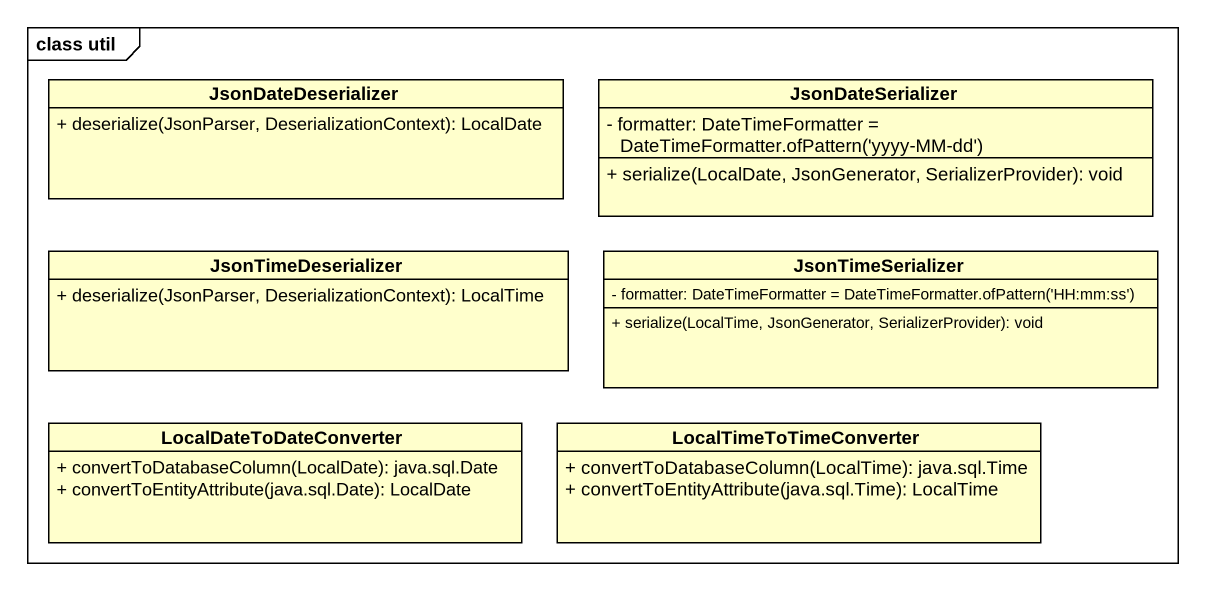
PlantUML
@startuml
mainframe class util
hide circle
hide empty members
skinparam classAttributeIconSize 0
class JsonDateDeserializer {
  + deserialize(JsonParser, DeserializationContext): LocalDate
}
class JsonDateSerializer {
  {field} - formatter: DateTimeFormatter = DateTimeFormatter.ofPattern('yyyy-MM-dd')
  + serialize(LocalDate, JsonGenerator, SerializerProvider): void
}
class JsonTimeDeserializer {
  + deserialize(JsonParser, DeserializationContext): LocalTime
}
class JsonTimeSerializer {
  {field} - formatter: DateTimeFormatter = DateTimeFormatter.ofPattern('HH:mm:ss')
  + serialize(LocalTime, JsonGenerator, SerializerProvider): void
}
class LocalDateToDateConverter {
  + convertToDatabaseColumn(LocalDate): java.sql.Date
  + convertToEntityAttribute(java.sql.Date): LocalDate
}
class LocalTimeToTimeConverter {
  + convertToDatabaseColumn(LocalTime): java.sql.Time
  + convertToEntityAttribute(java.sql.Time): LocalTime
}
@enduml
